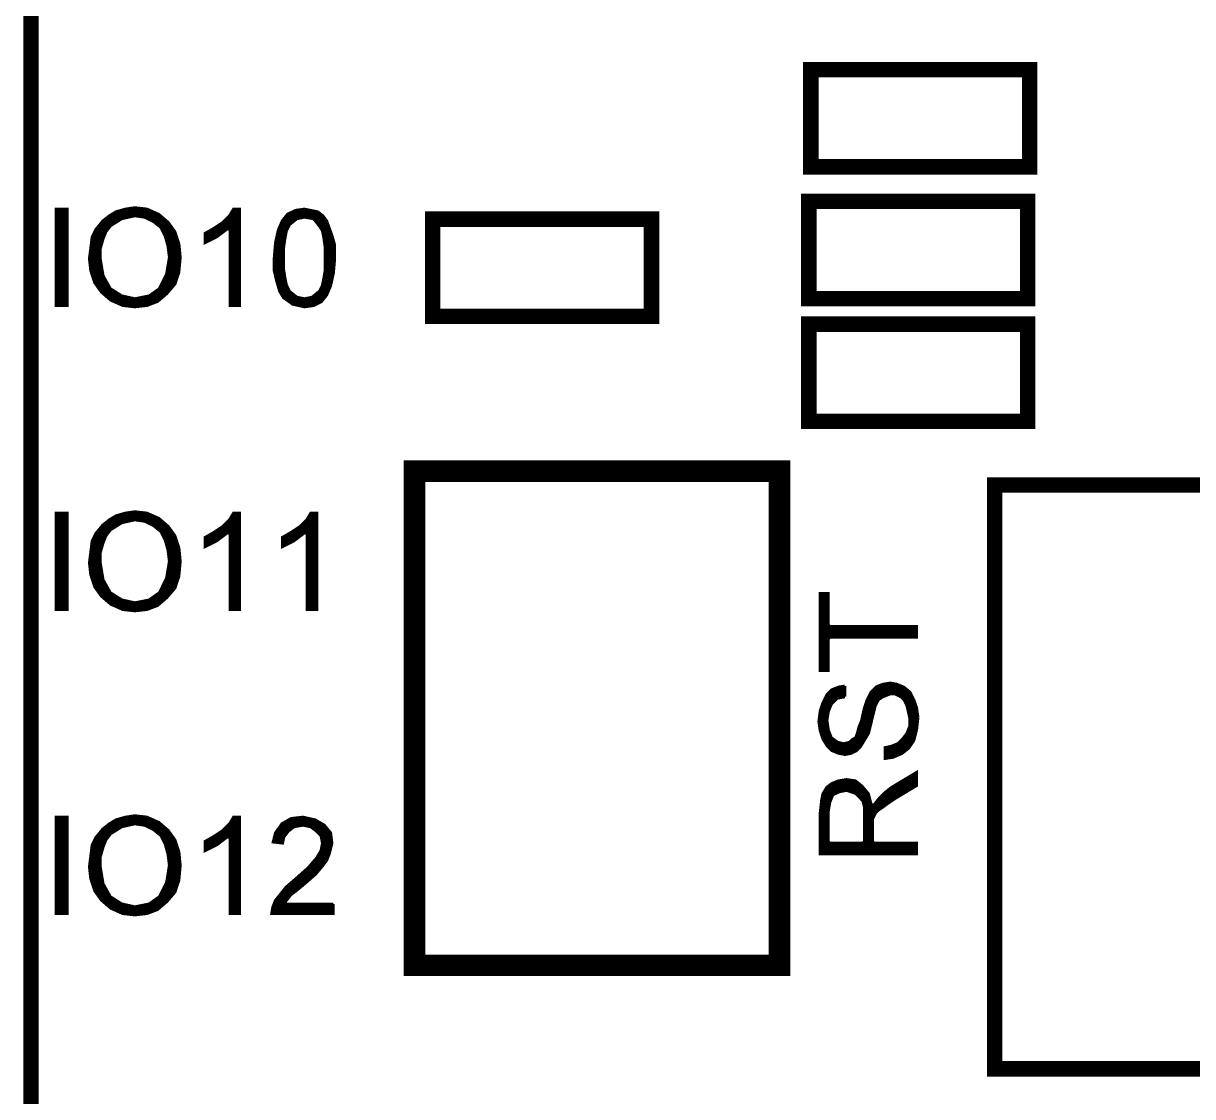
# Model space of a CAD drawing. Extents: x 1.22 to 3.09, y 1.23 to 6.
# Drawn here: x 1.356 to 1.7345, y 4.2955 to 4.643 of the extents above; entities that cross this region are included whole.
import ezdxf

# ---------------------------------------------------------------- set-up
doc = ezdxf.new("R2010")
doc.units = 0
doc.layers.add('SST001126_PHO', color=11, linetype='CONTINUOUS')

msp = doc.modelspace()

# ---------------------------------------------------------------- linework, layer by layer
at = {"layer": 'SST001126_PHO'}
for points, const_width in [([(1.35854, 1.43433), (1.35854, 5.6261)], 0.005), ([(1.68183, 4.59652), (1.68183, 4.62802), (1.61096, 4.62802), (1.61096, 4.59652), (1.68183, 4.59652)], 0.005), ([(1.6103, 4.58537), (1.6103, 4.55387), (1.68116, 4.55387), (1.68116, 4.58537), (1.6103, 4.58537)], 0.005), ([(1.40679, 4.56725), (1.40636, 4.57161), (1.40506, 4.57551), (1.4029, 4.57852), (1.39988, 4.58111), (1.396, 4.58284), (1.39212, 4.58327), (1.38909, 4.58283), (1.38607, 4.58197), (1.38392, 4.58068), (1.38175, 4.57895), (1.37959, 4.57635), (1.37832, 4.5738), (1.37744, 4.5668), (1.37787, 4.5629), (1.37917, 4.559), (1.38133, 4.55599), (1.38435, 4.55339), (1.38823, 4.55167), (1.39212, 4.55124), (1.39602, 4.55167), (1.39945, 4.55296), (1.40248, 4.55555), (1.40506, 4.55858), (1.40635, 4.56244), (1.40679, 4.56725)], 0.001), ([(1.392, 4.58069), (1.392, 4.58325)], 0.001), ([(1.37019, 4.58282), (1.36672, 4.58282), (1.36672, 4.55168), (1.37019, 4.55168), (1.37019, 4.58282)], 0.001), ([(1.367, 4.55168), (1.367, 4.58282)], 0.001), ([(1.368, 4.55168), (1.368, 4.58282)], 0.001), ([(1.369, 4.55168), (1.369, 4.58282)], 0.001), ([(1.37, 4.55168), (1.37, 4.58282)], 0.001), ([(1.40333, 4.56725), (1.40332, 4.56717), (1.40243, 4.56181), (1.40238, 4.56167), (1.40015, 4.55721), (1.4, 4.55702), (1.39687, 4.55479), (1.39668, 4.55471), (1.39221, 4.55382), (1.39201, 4.55382), (1.38799, 4.55471), (1.38783, 4.55477), (1.38426, 4.55701), (1.38409, 4.55719), (1.38186, 4.56121), (1.3818, 4.56137), (1.38091, 4.56672), (1.3809, 4.56681), (1.3809, 4.56993), (1.38092, 4.57007), (1.38181, 4.57319), (1.38183, 4.57324), (1.38272, 4.57547), (1.38279, 4.57559), (1.38413, 4.57737), (1.38426, 4.5775), (1.38783, 4.57973), (1.38799, 4.57979), (1.39201, 4.58069), (1.39219, 4.58069), (1.39531, 4.58025), (1.39546, 4.5802), (1.39814, 4.57886), (1.39823, 4.5788), (1.40046, 4.57702), (1.4006, 4.57685), (1.40194, 4.57417), (1.40197, 4.57409), (1.40286, 4.57096), (1.40288, 4.57089), (1.40333, 4.56731), (1.40333, 4.56725)], 0.001), ([(1.383, 4.57587), (1.383, 4.57994)], 0.001), ([(1.384, 4.57721), (1.384, 4.58073)], 0.001), ([(1.385, 4.57796), (1.385, 4.58133)], 0.001), ([(1.386, 4.57858), (1.386, 4.58193)], 0.001), ([(1.387, 4.57921), (1.387, 4.58224)], 0.001), ([(1.388, 4.5798), (1.388, 4.58252)], 0.001), ([(1.389, 4.58002), (1.389, 4.58281)], 0.001), ([(1.39, 4.58024), (1.39, 4.58296)], 0.001), ([(1.391, 4.58046), (1.391, 4.58311)], 0.001), ([(1.393, 4.58058), (1.393, 4.58317)], 0.001), ([(1.394, 4.58043), (1.394, 4.58306)], 0.001), ([(1.395, 4.58029), (1.395, 4.58295)], 0.001), ([(1.396, 4.57993), (1.396, 4.58284)], 0.001), ([(1.397, 4.57943), (1.397, 4.58239)], 0.001), ([(1.398, 4.57893), (1.398, 4.58195)], 0.001), ([(1.399, 4.57819), (1.399, 4.5815)], 0.001), ([(1.4, 4.57739), (1.4, 4.58101)], 0.001), ([(1.401, 4.57605), (1.401, 4.58015)], 0.001), ([(1.42599, 4.58282), (1.42409, 4.58282), (1.4229, 4.58083), (1.42283, 4.58074), (1.42059, 4.57851), (1.42052, 4.57844), (1.41784, 4.57666), (1.41781, 4.57664), (1.41494, 4.575), (1.41494, 4.57208), (1.41864, 4.57393), (1.42217, 4.57658), (1.42297, 4.57618), (1.42297, 4.55168), (1.42599, 4.55168), (1.42599, 4.58282)], 0.001), ([(1.422, 4.57645), (1.422, 4.57991)], 0.001), ([(1.423, 4.55168), (1.423, 4.581)], 0.001), ([(1.424, 4.55168), (1.424, 4.58267)], 0.001), ([(1.425, 4.55168), (1.425, 4.58282)], 0.001), ([(1.45679, 4.5712), (1.45593, 4.57424), (1.45417, 4.57907), (1.45292, 4.58073), (1.45128, 4.58196), (1.44701, 4.58282), (1.44405, 4.58239), (1.44154, 4.58114), (1.43987, 4.57905), (1.43858, 4.57603), (1.4377, 4.57209), (1.43726, 4.56679), (1.43726, 4.56285), (1.43813, 4.55935), (1.43901, 4.55629), (1.44026, 4.55421), (1.44322, 4.55209), (1.44705, 4.55124), (1.45, 4.55166), (1.45251, 4.55292), (1.45418, 4.55501), (1.45548, 4.55803), (1.45635, 4.56197), (1.45679, 4.56683), (1.45679, 4.5712)], 0.001), ([(1.45378, 4.57038), (1.45378, 4.56323), (1.45377, 4.56315), (1.45332, 4.56047), (1.45332, 4.56046), (1.45287, 4.55823), (1.45283, 4.5581), (1.45194, 4.55631), (1.4518, 4.55615), (1.44957, 4.55436), (1.44936, 4.55426), (1.44712, 4.55382), (1.44693, 4.55382), (1.4447, 4.55426), (1.44448, 4.55436), (1.44225, 4.55615), (1.44211, 4.55631), (1.44122, 4.5581), (1.44118, 4.55823), (1.44073, 4.56046), (1.44073, 4.56047), (1.44028, 4.56315), (1.44028, 4.56323), (1.44028, 4.57038), (1.44028, 4.57045), (1.44073, 4.57357), (1.44073, 4.5736), (1.44118, 4.57583), (1.44122, 4.57596), (1.44211, 4.57774), (1.44225, 4.57791), (1.44448, 4.5797), (1.4447, 4.5798), (1.44693, 4.58024), (1.44711, 4.58025), (1.44979, 4.5798), (1.4501, 4.57962), (1.45188, 4.57739), (1.45191, 4.57735), (1.4528, 4.57601), (1.45287, 4.57583), (1.45332, 4.5736), (1.45332, 4.57357), (1.45377, 4.57045), (1.45378, 4.57038)], 0.001), ([(1.441, 4.57494), (1.441, 4.58046)], 0.001), ([(1.442, 4.57751), (1.442, 4.58137)], 0.001), ([(1.443, 4.57851), (1.443, 4.58187)], 0.001), ([(1.444, 4.57931), (1.444, 4.58237)], 0.001), ([(1.445, 4.57986), (1.445, 4.58253)], 0.001), ([(1.446, 4.58006), (1.446, 4.58267)], 0.001), ([(1.447, 4.58025), (1.447, 4.58282)], 0.001), ([(1.448, 4.5801), (1.448, 4.58262)], 0.001), ([(1.449, 4.57993), (1.449, 4.58242)], 0.001), ([(1.45, 4.57971), (1.45, 4.58222)], 0.001), ([(1.451, 4.57849), (1.451, 4.58202)], 0.001), ([(1.452, 4.57721), (1.452, 4.58142)], 0.001), ([(1.453, 4.5752), (1.453, 4.58063)], 0.001), ([(1.55939, 4.54811), (1.55939, 4.5796), (1.48852, 4.5796), (1.48852, 4.54811), (1.55939, 4.54811)], 0.005), ([(1.38, 4.55784), (1.38, 4.57684)], 0.001), ([(1.381, 4.57035), (1.381, 4.57804)], 0.001), ([(1.382, 4.57367), (1.382, 4.57914)], 0.001), ([(1.402, 4.57399), (1.402, 4.57929)], 0.001), ([(1.403, 4.56992), (1.403, 4.57839)], 0.001), ([(1.404, 4.55733), (1.404, 4.57699)], 0.001), ([(1.417, 4.57311), (1.417, 4.57618)], 0.001), ([(1.418, 4.57361), (1.418, 4.57677)], 0.001), ([(1.419, 4.5742), (1.419, 4.57743)], 0.001), ([(1.42, 4.57495), (1.42, 4.5781)], 0.001), ([(1.421, 4.5757), (1.421, 4.57891)], 0.001), ([(1.439, 4.55632), (1.439, 4.57702)], 0.001), ([(1.44, 4.55464), (1.44, 4.57921)], 0.001), ([(1.454, 4.55478), (1.454, 4.57929)], 0.001), ([(1.455, 4.55692), (1.455, 4.57679)], 0.001), ([(1.379, 4.55952), (1.379, 4.57517)], 0.001), ([(1.405, 4.5585), (1.405, 4.57559)], 0.001), ([(1.406, 4.56138), (1.406, 4.57268)], 0.001), ([(1.415, 4.57211), (1.415, 4.57503)], 0.001), ([(1.416, 4.57261), (1.416, 4.57561)], 0.001), ([(1.438, 4.55988), (1.438, 4.57344)], 0.001), ([(1.456, 4.56039), (1.456, 4.57398)], 0.001), ([(1.378, 4.56252), (1.378, 4.57128)], 0.001), ([(1.381, 4.55644), (1.381, 4.56617)], 0.001), ([(1.403, 4.55617), (1.403, 4.56523)], 0.001), ([(1.382, 4.55541), (1.382, 4.56095)], 0.001), ([(1.402, 4.55515), (1.402, 4.5609)], 0.001), ([(1.383, 4.55455), (1.383, 4.55915)], 0.001), ([(1.384, 4.55369), (1.384, 4.55735)], 0.001), ([(1.4, 4.55343), (1.4, 4.55703)], 0.001), ([(1.401, 4.55429), (1.401, 4.5589)], 0.001), ([(1.441, 4.55368), (1.441, 4.55912)], 0.001), ([(1.453, 4.55353), (1.453, 4.55886)], 0.001), ([(1.385, 4.5531), (1.385, 4.55655)], 0.001), ([(1.386, 4.55266), (1.386, 4.55592)], 0.001), ([(1.387, 4.55222), (1.387, 4.5553)], 0.001), ([(1.388, 4.55177), (1.388, 4.55471)], 0.001), ([(1.389, 4.55158), (1.389, 4.55449)], 0.001), ([(1.39, 4.55147), (1.39, 4.55426)], 0.001), ([(1.391, 4.55136), (1.391, 4.55404)], 0.001), ([(1.392, 4.55125), (1.392, 4.55382)], 0.001), ([(1.393, 4.55134), (1.393, 4.55397)], 0.001), ([(1.394, 4.55145), (1.394, 4.55417)], 0.001), ([(1.395, 4.55156), (1.395, 4.55437)], 0.001), ([(1.396, 4.55167), (1.396, 4.55457)], 0.001), ([(1.397, 4.55204), (1.397, 4.55488)], 0.001), ([(1.398, 4.55242), (1.398, 4.5556)], 0.001), ([(1.399, 4.55279), (1.399, 4.55631)], 0.001), ([(1.442, 4.55296), (1.442, 4.55654)], 0.001), ([(1.443, 4.55225), (1.443, 4.55555)], 0.001), ([(1.444, 4.55192), (1.444, 4.55475)], 0.001), ([(1.445, 4.5517), (1.445, 4.5542)], 0.001), ([(1.446, 4.55147), (1.446, 4.554)], 0.001), ([(1.447, 4.55125), (1.447, 4.55381)], 0.001), ([(1.448, 4.55138), (1.448, 4.55399)], 0.001), ([(1.449, 4.55152), (1.449, 4.55419)], 0.001), ([(1.45, 4.55166), (1.45, 4.55471)], 0.001), ([(1.451, 4.55216), (1.451, 4.55551)], 0.001), ([(1.452, 4.55266), (1.452, 4.55644)], 0.001), ([(1.6103, 4.5456), (1.6103, 4.51411), (1.68116, 4.51411), (1.68116, 4.5456), (1.6103, 4.5456)], 0.005), ([(1.60079, 4.49803), (1.60079, 4.33803), (1.48268, 4.33803), (1.48268, 4.49803), (1.60079, 4.49803)], 0.007), ([(1.78035, 4.30453), (1.6705, 4.30453), (1.6705, 4.4935), (2.3705, 4.4935), (2.3705, 4.30453), (2.26066, 4.30453)], 0.005), ([(1.40679, 4.46883), (1.40636, 4.47319), (1.40506, 4.47708), (1.4029, 4.48009), (1.39988, 4.48269), (1.396, 4.48441), (1.39212, 4.48484), (1.38909, 4.48441), (1.38607, 4.48354), (1.38392, 4.48226), (1.38175, 4.48052), (1.37959, 4.47793), (1.37832, 4.47538), (1.37744, 4.46838), (1.37787, 4.46447), (1.37917, 4.46057), (1.38133, 4.45756), (1.38435, 4.45497), (1.38823, 4.45324), (1.39212, 4.45281), (1.39602, 4.45325), (1.39945, 4.45453), (1.40248, 4.45713), (1.40506, 4.46015), (1.40635, 4.46402), (1.40679, 4.46883)], 0.001), ([(1.392, 4.48226), (1.392, 4.48482)], 0.001), ([(1.37019, 4.4844), (1.36672, 4.4844), (1.36672, 4.45326), (1.37019, 4.45326), (1.37019, 4.4844)], 0.001), ([(1.367, 4.45326), (1.367, 4.4844)], 0.001), ([(1.368, 4.45326), (1.368, 4.4844)], 0.001), ([(1.369, 4.45326), (1.369, 4.4844)], 0.001), ([(1.37, 4.45326), (1.37, 4.4844)], 0.001), ([(1.40333, 4.46883), (1.40332, 4.46875), (1.40243, 4.46339), (1.40238, 4.46325), (1.40015, 4.45878), (1.4, 4.4586), (1.39687, 4.45637), (1.39668, 4.45628), (1.39221, 4.45539), (1.39201, 4.45539), (1.38799, 4.45629), (1.38783, 4.45635), (1.38426, 4.45858), (1.38409, 4.45876), (1.38186, 4.46278), (1.3818, 4.46294), (1.38091, 4.4683), (1.3809, 4.46838), (1.3809, 4.47151), (1.38092, 4.47164), (1.38181, 4.47477), (1.38183, 4.47482), (1.38272, 4.47705), (1.38279, 4.47716), (1.38413, 4.47895), (1.38426, 4.47907), (1.38783, 4.4813), (1.38799, 4.48137), (1.39201, 4.48226), (1.39219, 4.48227), (1.39531, 4.48182), (1.39546, 4.48177), (1.39814, 4.48044), (1.39823, 4.48038), (1.40046, 4.47859), (1.4006, 4.47843), (1.40194, 4.47575), (1.40197, 4.47566), (1.40286, 4.47254), (1.40288, 4.47246), (1.40333, 4.46889), (1.40333, 4.46883)], 0.001), ([(1.383, 4.47745), (1.383, 4.48152)], 0.001), ([(1.384, 4.47878), (1.384, 4.4823)], 0.001), ([(1.385, 4.47953), (1.385, 4.4829)], 0.001), ([(1.386, 4.48016), (1.386, 4.4835)], 0.001), ([(1.387, 4.48078), (1.387, 4.48381)], 0.001), ([(1.388, 4.48137), (1.388, 4.4841)], 0.001), ([(1.389, 4.48159), (1.389, 4.48438)], 0.001), ([(1.39, 4.48182), (1.39, 4.48454)], 0.001), ([(1.391, 4.48204), (1.391, 4.48468)], 0.001), ([(1.393, 4.48215), (1.393, 4.48474)], 0.001), ([(1.394, 4.48201), (1.394, 4.48463)], 0.001), ([(1.395, 4.48187), (1.395, 4.48452)], 0.001), ([(1.396, 4.48151), (1.396, 4.48441)], 0.001), ([(1.397, 4.48101), (1.397, 4.48397)], 0.001), ([(1.398, 4.48051), (1.398, 4.48352)], 0.001), ([(1.399, 4.47976), (1.399, 4.48308)], 0.001), ([(1.4, 4.47896), (1.4, 4.48258)], 0.001), ([(1.401, 4.47762), (1.401, 4.48173)], 0.001), ([(1.42599, 4.4844), (1.42409, 4.4844), (1.4229, 4.48241), (1.42283, 4.48231), (1.42059, 4.48008), (1.42052, 4.48002), (1.41784, 4.47823), (1.41781, 4.47821), (1.41494, 4.47657), (1.41494, 4.47365), (1.41864, 4.4755), (1.42217, 4.47816), (1.42297, 4.47776), (1.42297, 4.45326), (1.42599, 4.45326), (1.42599, 4.4844)], 0.001), ([(1.422, 4.47803), (1.422, 4.48149)], 0.001), ([(1.423, 4.45326), (1.423, 4.48257)], 0.001), ([(1.424, 4.45326), (1.424, 4.48424)], 0.001), ([(1.425, 4.45326), (1.425, 4.4844)], 0.001), ([(1.45099, 4.4844), (1.44909, 4.4844), (1.4479, 4.48241), (1.44783, 4.48231), (1.44559, 4.48008), (1.44552, 4.48002), (1.44284, 4.47823), (1.44281, 4.47821), (1.43994, 4.47657), (1.43994, 4.47365), (1.44364, 4.4755), (1.44717, 4.47816), (1.44797, 4.47776), (1.44797, 4.45326), (1.45099, 4.45326), (1.45099, 4.4844)], 0.001), ([(1.447, 4.47803), (1.447, 4.48149)], 0.001), ([(1.448, 4.45326), (1.448, 4.48257)], 0.001), ([(1.449, 4.45326), (1.449, 4.48424)], 0.001), ([(1.45, 4.45326), (1.45, 4.4844)], 0.001), ([(1.38, 4.45942), (1.38, 4.47842)], 0.001), ([(1.381, 4.47192), (1.381, 4.47962)], 0.001), ([(1.382, 4.47524), (1.382, 4.48072)], 0.001), ([(1.402, 4.47556), (1.402, 4.48087)], 0.001), ([(1.403, 4.4715), (1.403, 4.47996)], 0.001), ([(1.404, 4.45891), (1.404, 4.47856)], 0.001), ([(1.417, 4.47469), (1.417, 4.47775)], 0.001), ([(1.418, 4.47519), (1.418, 4.47834)], 0.001), ([(1.419, 4.47578), (1.419, 4.47901)], 0.001), ([(1.42, 4.47653), (1.42, 4.47967)], 0.001), ([(1.421, 4.47728), (1.421, 4.48049)], 0.001), ([(1.442, 4.47469), (1.442, 4.47775)], 0.001), ([(1.443, 4.47519), (1.443, 4.47834)], 0.001), ([(1.444, 4.47578), (1.444, 4.47901)], 0.001), ([(1.445, 4.47653), (1.445, 4.47967)], 0.001), ([(1.446, 4.47728), (1.446, 4.48049)], 0.001), ([(1.379, 4.46109), (1.379, 4.47675)], 0.001), ([(1.405, 4.46007), (1.405, 4.47716)], 0.001), ([(1.406, 4.46295), (1.406, 4.47425)], 0.001), ([(1.415, 4.47369), (1.415, 4.47661)], 0.001), ([(1.416, 4.47419), (1.416, 4.47718)], 0.001), ([(1.44, 4.47369), (1.44, 4.47661)], 0.001), ([(1.441, 4.47419), (1.441, 4.47718)], 0.001), ([(1.378, 4.46409), (1.378, 4.47285)], 0.001), ([(1.381, 4.45802), (1.381, 4.46775)], 0.001), ([(1.403, 4.45774), (1.403, 4.46681)], 0.001), ([(1.382, 4.45698), (1.382, 4.46252)], 0.001), ([(1.402, 4.45672), (1.402, 4.46248)], 0.001), ([(1.383, 4.45613), (1.383, 4.46072)], 0.001), ([(1.384, 4.45527), (1.384, 4.45892)], 0.001), ([(1.4, 4.45501), (1.4, 4.4586)], 0.001), ([(1.401, 4.45586), (1.401, 4.46048)], 0.001), ([(1.64517, 4.4477), (1.6171, 4.4477), (1.6166, 4.4482), (1.6166, 4.45842), (1.61403, 4.45842), (1.61403, 4.43353), (1.6166, 4.43353), (1.6166, 4.44374), (1.6171, 4.44424), (1.64517, 4.44424), (1.64517, 4.4477)], 0.001), ([(1.615, 4.43353), (1.615, 4.45842)], 0.001), ([(1.616, 4.43353), (1.616, 4.45842)], 0.001), ([(1.385, 4.45468), (1.385, 4.45812)], 0.001), ([(1.386, 4.45424), (1.386, 4.4575)], 0.001), ([(1.387, 4.45379), (1.387, 4.45687)], 0.001), ([(1.388, 4.45335), (1.388, 4.45628)], 0.001), ([(1.389, 4.45316), (1.389, 4.45606)], 0.001), ([(1.39, 4.45305), (1.39, 4.45584)], 0.001), ([(1.391, 4.45294), (1.391, 4.45562)], 0.001), ([(1.392, 4.45283), (1.392, 4.45539)], 0.001), ([(1.393, 4.45291), (1.393, 4.45555)], 0.001), ([(1.394, 4.45302), (1.394, 4.45575)], 0.001), ([(1.395, 4.45313), (1.395, 4.45595)], 0.001), ([(1.396, 4.45324), (1.396, 4.45615)], 0.001), ([(1.397, 4.45361), (1.397, 4.45646)], 0.001), ([(1.398, 4.45399), (1.398, 4.45717)], 0.001), ([(1.399, 4.45436), (1.399, 4.45789)], 0.001), ([(1.617, 4.44423), (1.617, 4.44771)], 0.001), ([(1.618, 4.44424), (1.618, 4.4477)], 0.001), ([(1.619, 4.44424), (1.619, 4.4477)], 0.001), ([(1.62, 4.44424), (1.62, 4.4477)], 0.001), ([(1.621, 4.44424), (1.621, 4.4477)], 0.001), ([(1.622, 4.44424), (1.622, 4.4477)], 0.001), ([(1.623, 4.44424), (1.623, 4.4477)], 0.001), ([(1.624, 4.44424), (1.624, 4.4477)], 0.001), ([(1.625, 4.44424), (1.625, 4.4477)], 0.001), ([(1.626, 4.44424), (1.626, 4.4477)], 0.001), ([(1.627, 4.44424), (1.627, 4.4477)], 0.001), ([(1.628, 4.44424), (1.628, 4.4477)], 0.001), ([(1.629, 4.44424), (1.629, 4.4477)], 0.001), ([(1.63, 4.44424), (1.63, 4.4477)], 0.001), ([(1.631, 4.44424), (1.631, 4.4477)], 0.001), ([(1.632, 4.44424), (1.632, 4.4477)], 0.001), ([(1.633, 4.44424), (1.633, 4.4477)], 0.001), ([(1.634, 4.44424), (1.634, 4.4477)], 0.001), ([(1.635, 4.44424), (1.635, 4.4477)], 0.001), ([(1.636, 4.44424), (1.636, 4.4477)], 0.001), ([(1.637, 4.44424), (1.637, 4.4477)], 0.001), ([(1.638, 4.44424), (1.638, 4.4477)], 0.001), ([(1.639, 4.44424), (1.639, 4.4477)], 0.001), ([(1.64, 4.44424), (1.64, 4.4477)], 0.001), ([(1.641, 4.44424), (1.641, 4.4477)], 0.001), ([(1.642, 4.44424), (1.642, 4.4477)], 0.001), ([(1.643, 4.44424), (1.643, 4.4477)], 0.001), ([(1.644, 4.44424), (1.644, 4.4477)], 0.001), ([(1.645, 4.44424), (1.645, 4.4477)], 0.001), ([(1.62196, 4.42842), (1.61991, 4.42808), (1.61783, 4.42724), (1.61617, 4.42559), (1.61488, 4.42301), (1.61402, 4.42041), (1.61358, 4.41696), (1.61402, 4.41394), (1.61488, 4.41136), (1.61616, 4.40923), (1.61783, 4.40756), (1.61992, 4.40672), (1.62201, 4.4063), (1.62408, 4.40672), (1.62573, 4.40754), (1.62697, 4.40878), (1.62958, 4.41313), (1.63179, 4.42199), (1.63183, 4.42209), (1.63272, 4.42387), (1.63289, 4.42407), (1.63423, 4.42496), (1.63432, 4.42501), (1.63656, 4.4259)], 0.001), ([(1.64561, 4.41829), (1.64518, 4.4213), (1.64431, 4.4239), (1.64304, 4.42645), (1.64095, 4.42812), (1.63883, 4.42897), (1.63673, 4.42939), (1.6342, 4.42897), (1.63211, 4.42813), (1.63046, 4.42648), (1.62917, 4.4239), (1.62829, 4.42128), (1.62741, 4.41729), (1.62738, 4.41721), (1.6265, 4.41501), (1.62607, 4.41326), (1.62605, 4.41322), (1.62561, 4.41188), (1.62536, 4.4116), (1.62454, 4.41119), (1.6237, 4.41035), (1.62347, 4.41022), (1.62168, 4.40977), (1.62144, 4.40977), (1.61966, 4.41022), (1.61948, 4.4103), (1.61769, 4.41164), (1.61753, 4.41186), (1.61663, 4.41409), (1.6166, 4.4142), (1.61616, 4.41733), (1.61615, 4.4174), (1.61616, 4.41748), (1.6166, 4.42016), (1.61663, 4.42026), (1.61753, 4.4225), (1.61764, 4.42266), (1.61942, 4.42445), (1.61969, 4.42459), (1.62196, 4.42497)], 0.001), ([(1.62, 4.42464), (1.62, 4.42809)], 0.001), ([(1.621, 4.42481), (1.621, 4.42826)], 0.001), ([(1.62196, 4.42497), (1.62196, 4.42842)], 0.001), ([(1.633, 4.42414), (1.633, 4.42849)], 0.001), ([(1.634, 4.4248), (1.634, 4.42889)], 0.001), ([(1.635, 4.42528), (1.635, 4.4291)], 0.001), ([(1.636, 4.42568), (1.636, 4.42927)], 0.001), ([(1.637, 4.42594), (1.637, 4.42934)], 0.001), ([(1.638, 4.42594), (1.638, 4.42914)], 0.001), ([(1.639, 4.42553), (1.639, 4.4289)], 0.001), ([(1.64, 4.42503), (1.64, 4.4285)], 0.001), ([(1.641, 4.42412), (1.641, 4.42808)], 0.001), ([(1.616, 4.40949), (1.616, 4.42525)], 0.001), ([(1.617, 4.42118), (1.617, 4.42642)], 0.001), ([(1.618, 4.42303), (1.618, 4.42731)], 0.001), ([(1.619, 4.42403), (1.619, 4.42771)], 0.001), ([(1.63, 4.41482), (1.63, 4.42557)], 0.001), ([(1.631, 4.41882), (1.631, 4.42702)], 0.001), ([(1.632, 4.42243), (1.632, 4.42802)], 0.001), ([(1.63656, 4.4259), (1.63674, 4.42594), (1.63808, 4.42594), (1.6383, 4.42588), (1.64009, 4.42499), (1.64022, 4.4249), (1.64111, 4.424), (1.64121, 4.42387), (1.6421, 4.42209), (1.64214, 4.42197), (1.64303, 4.41796), (1.64304, 4.41785), (1.64304, 4.41561), (1.64301, 4.41543), (1.64212, 4.4132), (1.64205, 4.41308), (1.64071, 4.4113), (1.64067, 4.41124), (1.63933, 4.4099), (1.63916, 4.40979), (1.63693, 4.4089), (1.63684, 4.40887), (1.63501, 4.40851), (1.63501, 4.40503), (1.6375, 4.40539), (1.6405, 4.40667), (1.64262, 4.40837), (1.64431, 4.41091), (1.64518, 4.41436), (1.64561, 4.41829)], 0.001), ([(1.642, 4.42229), (1.642, 4.42728)], 0.001), ([(1.643, 4.4181), (1.643, 4.42648)], 0.001), ([(1.644, 4.41044), (1.644, 4.42453)], 0.001), ([(1.615, 4.41115), (1.615, 4.42325)], 0.001), ([(1.629, 4.41217), (1.629, 4.4234)], 0.001), ([(1.645, 4.41366), (1.645, 4.42184)], 0.001), ([(1.614, 4.41405), (1.614, 4.42028)], 0.001), ([(1.628, 4.4105), (1.628, 4.41996)], 0.001), ([(1.617, 4.40838), (1.617, 4.41317)], 0.001), ([(1.626, 4.40781), (1.626, 4.41306)], 0.001), ([(1.627, 4.40883), (1.627, 4.41626)], 0.001), ([(1.642, 4.40787), (1.642, 4.41301)], 0.001), ([(1.643, 4.40894), (1.643, 4.41541)], 0.001), ([(1.618, 4.40749), (1.618, 4.41141)], 0.001), ([(1.619, 4.40709), (1.619, 4.41066)], 0.001), ([(1.62, 4.4067), (1.62, 4.41013)], 0.001), ([(1.621, 4.4065), (1.621, 4.40988)], 0.001), ([(1.622, 4.4063), (1.622, 4.40985)], 0.001), ([(1.623, 4.4065), (1.623, 4.4101)], 0.001), ([(1.624, 4.4067), (1.624, 4.41065)], 0.001), ([(1.625, 4.40718), (1.625, 4.41142)], 0.001), ([(1.638, 4.4056), (1.638, 4.40933)], 0.001), ([(1.639, 4.40603), (1.639, 4.40973)], 0.001), ([(1.64, 4.40646), (1.64, 4.41058)], 0.001), ([(1.641, 4.40707), (1.641, 4.41168)], 0.001), ([(1.636, 4.40517), (1.636, 4.40871)], 0.001), ([(1.637, 4.40531), (1.637, 4.40893)], 0.001), ([(1.64517, 4.40045), (1.63703, 4.39556), (1.63484, 4.39381), (1.6331, 4.39207), (1.63133, 4.38986), (1.63045, 4.39005), (1.62959, 4.39351), (1.62746, 4.39606), (1.62537, 4.39773), (1.62246, 4.39814), (1.61991, 4.39772), (1.61779, 4.39687), (1.61614, 4.39563), (1.61489, 4.39356), (1.61447, 4.39143), (1.61403, 4.38746), (1.61403, 4.37415), (1.64517, 4.37415), (1.64517, 4.37761), (1.63138, 4.37761), (1.63088, 4.37811), (1.63088, 4.38526), (1.63094, 4.38548), (1.63183, 4.38727), (1.63192, 4.3874), (1.63282, 4.38829), (1.63289, 4.38835), (1.63422, 4.38924), (1.63599, 4.39057), (1.63602, 4.39058), (1.6387, 4.39237), (1.63872, 4.39238), (1.64517, 4.39625), (1.64517, 4.40045)], 0.001), ([(1.621, 4.3944), (1.621, 4.3979)], 0.001), ([(1.622, 4.3946), (1.622, 4.39807)], 0.001), ([(1.623, 4.39453), (1.623, 4.39807)], 0.001), ([(1.624, 4.3942), (1.624, 4.39792)], 0.001), ([(1.625, 4.39386), (1.625, 4.39778)], 0.001), ([(1.641, 4.39375), (1.641, 4.39794)], 0.001), ([(1.642, 4.39435), (1.642, 4.39854)], 0.001), ([(1.643, 4.39495), (1.643, 4.39914)], 0.001), ([(1.644, 4.39555), (1.644, 4.39974)], 0.001), ([(1.645, 4.39615), (1.645, 4.40034)], 0.001), ([(1.616, 4.37415), (1.616, 4.3954)], 0.001), ([(1.62831, 4.38928), (1.62831, 4.37811), (1.62781, 4.37761), (1.6171, 4.37761), (1.6166, 4.37811), (1.6166, 4.38794), (1.6166, 4.38802), (1.61705, 4.3907), (1.61708, 4.3908), (1.61797, 4.39303), (1.61821, 4.39329), (1.62, 4.39419), (1.62012, 4.39423), (1.62236, 4.39468), (1.62261, 4.39466), (1.62529, 4.39377), (1.62549, 4.39365), (1.62772, 4.39141), (1.62785, 4.39118), (1.6283, 4.3894), (1.62831, 4.38928)], 0.001), ([(1.617, 4.39039), (1.617, 4.39628)], 0.001), ([(1.618, 4.39309), (1.618, 4.39695)], 0.001), ([(1.619, 4.39369), (1.619, 4.39735)], 0.001), ([(1.62, 4.39419), (1.62, 4.39773)], 0.001), ([(1.626, 4.39313), (1.626, 4.39723)], 0.001), ([(1.627, 4.39213), (1.627, 4.39643)], 0.001), ([(1.628, 4.39059), (1.628, 4.39541)], 0.001), ([(1.629, 4.37415), (1.629, 4.39421)], 0.001), ([(1.636, 4.39057), (1.636, 4.39474)], 0.001), ([(1.637, 4.39124), (1.637, 4.39554)], 0.001), ([(1.638, 4.39191), (1.638, 4.39614)], 0.001), ([(1.639, 4.39255), (1.639, 4.39674)], 0.001), ([(1.64, 4.39315), (1.64, 4.39734)], 0.001), ([(1.615, 4.37415), (1.615, 4.39374)], 0.001), ([(1.63, 4.37415), (1.63, 4.39186)], 0.001), ([(1.632, 4.38747), (1.632, 4.3907)], 0.001), ([(1.633, 4.38842), (1.633, 4.39195)], 0.001), ([(1.634, 4.38909), (1.634, 4.39297)], 0.001), ([(1.635, 4.38982), (1.635, 4.39394)], 0.001), ([(1.40679, 4.3704), (1.40636, 4.37476), (1.40506, 4.37865), (1.4029, 4.38167), (1.39988, 4.38426), (1.396, 4.38599), (1.39212, 4.38642), (1.38909, 4.38598), (1.38607, 4.38512), (1.38392, 4.38383), (1.38175, 4.3821), (1.37959, 4.3795), (1.37832, 4.37695), (1.37744, 4.36995), (1.37787, 4.36605), (1.37917, 4.36215), (1.38133, 4.35914), (1.38435, 4.35654), (1.38823, 4.35482), (1.39212, 4.35439), (1.39602, 4.35482), (1.39945, 4.35611), (1.40248, 4.3587), (1.40506, 4.36172), (1.40635, 4.36559), (1.40679, 4.3704)], 0.001), ([(1.392, 4.38384), (1.392, 4.3864)], 0.001), ([(1.631, 4.38561), (1.631, 4.38967)], 0.001), ([(1.37019, 4.38597), (1.36672, 4.38597), (1.36672, 4.35483), (1.37019, 4.35483), (1.37019, 4.38597)], 0.001), ([(1.367, 4.35483), (1.367, 4.38597)], 0.001), ([(1.368, 4.35483), (1.368, 4.38597)], 0.001), ([(1.369, 4.35483), (1.369, 4.38597)], 0.001), ([(1.37, 4.35483), (1.37, 4.38597)], 0.001), ([(1.40333, 4.3704), (1.40332, 4.37032), (1.40243, 4.36496), (1.40238, 4.36482), (1.40015, 4.36036), (1.4, 4.36017), (1.39687, 4.35794), (1.39668, 4.35786), (1.39221, 4.35697), (1.39201, 4.35697), (1.38799, 4.35786), (1.38783, 4.35792), (1.38426, 4.36016), (1.38409, 4.36034), (1.38186, 4.36436), (1.3818, 4.36452), (1.38091, 4.36987), (1.3809, 4.36996), (1.3809, 4.37308), (1.38092, 4.37322), (1.38181, 4.37634), (1.38183, 4.37639), (1.38272, 4.37862), (1.38279, 4.37874), (1.38413, 4.38052), (1.38426, 4.38065), (1.38783, 4.38288), (1.38799, 4.38294), (1.39201, 4.38384), (1.39219, 4.38384), (1.39531, 4.3834), (1.39546, 4.38335), (1.39814, 4.38201), (1.39823, 4.38195), (1.40046, 4.38017), (1.4006, 4.38), (1.40194, 4.37732), (1.40197, 4.37724), (1.40286, 4.37411), (1.40288, 4.37404), (1.40333, 4.37046), (1.40333, 4.3704)], 0.001), ([(1.383, 4.37902), (1.383, 4.38309)], 0.001), ([(1.384, 4.38036), (1.384, 4.38388)], 0.001), ([(1.385, 4.38111), (1.385, 4.38448)], 0.001), ([(1.386, 4.38173), (1.386, 4.38508)], 0.001), ([(1.387, 4.38236), (1.387, 4.38538)], 0.001), ([(1.388, 4.38295), (1.388, 4.38567)], 0.001), ([(1.389, 4.38317), (1.389, 4.38596)], 0.001), ([(1.39, 4.38339), (1.39, 4.38611)], 0.001), ([(1.391, 4.38361), (1.391, 4.38626)], 0.001), ([(1.393, 4.38373), (1.393, 4.38632)], 0.001), ([(1.394, 4.38358), (1.394, 4.38621)], 0.001), ([(1.395, 4.38344), (1.395, 4.3861)], 0.001), ([(1.396, 4.38308), (1.396, 4.38599)], 0.001), ([(1.397, 4.38258), (1.397, 4.38554)], 0.001), ([(1.398, 4.38208), (1.398, 4.3851)], 0.001), ([(1.399, 4.38134), (1.399, 4.38465)], 0.001), ([(1.4, 4.38054), (1.4, 4.38416)], 0.001), ([(1.401, 4.3792), (1.401, 4.3833)], 0.001), ([(1.42599, 4.38597), (1.42409, 4.38597), (1.4229, 4.38398), (1.42283, 4.38389), (1.42059, 4.38166), (1.42052, 4.38159), (1.41784, 4.37981), (1.41781, 4.37979), (1.41494, 4.37815), (1.41494, 4.37523), (1.41864, 4.37708), (1.42217, 4.37973), (1.42297, 4.37933), (1.42297, 4.35483), (1.42599, 4.35483), (1.42599, 4.38597)], 0.001), ([(1.422, 4.3796), (1.422, 4.38306)], 0.001), ([(1.423, 4.35483), (1.423, 4.38415)], 0.001), ([(1.424, 4.35483), (1.424, 4.38582)], 0.001), ([(1.425, 4.35483), (1.425, 4.38597)], 0.001), ([(1.45635, 4.35785), (1.44122, 4.35785), (1.44072, 4.35835), (1.44083, 4.35866), (1.44262, 4.36089), (1.44271, 4.36098), (1.44448, 4.36231), (1.44715, 4.36453), (1.45069, 4.36763), (1.45288, 4.37027), (1.45418, 4.37199), (1.45503, 4.37413), (1.45589, 4.37758), (1.45548, 4.38091), (1.4534, 4.38341), (1.45042, 4.38511), (1.44655, 4.38597), (1.44272, 4.38554), (1.43978, 4.38386), (1.43767, 4.3809), (1.43694, 4.37798), (1.43993, 4.37765), (1.44029, 4.37943), (1.44038, 4.37963), (1.44172, 4.38142), (1.44182, 4.38152), (1.4436, 4.38286), (1.44382, 4.38295), (1.4465, 4.3834), (1.44668, 4.38339), (1.44891, 4.38295), (1.44911, 4.38286), (1.4509, 4.38152), (1.45095, 4.38147), (1.45229, 4.38013), (1.45243, 4.37988), (1.45287, 4.37764), (1.45288, 4.37754)], 0.001), ([(1.439, 4.37775), (1.439, 4.38277)], 0.001), ([(1.44, 4.378), (1.44, 4.38399)], 0.001), ([(1.441, 4.38046), (1.441, 4.38456)], 0.001), ([(1.442, 4.38165), (1.442, 4.38513)], 0.001), ([(1.443, 4.3824), (1.443, 4.38557)], 0.001), ([(1.444, 4.38298), (1.444, 4.38568)], 0.001), ([(1.445, 4.38315), (1.445, 4.38579)], 0.001), ([(1.446, 4.38331), (1.446, 4.38591)], 0.001), ([(1.447, 4.38333), (1.447, 4.38587)], 0.001), ([(1.448, 4.38313), (1.448, 4.38565)], 0.001), ([(1.449, 4.38292), (1.449, 4.38542)], 0.001), ([(1.45, 4.38219), (1.45, 4.3852)], 0.001), ([(1.451, 4.38142), (1.451, 4.38477)], 0.001), ([(1.452, 4.38042), (1.452, 4.3842)], 0.001), ([(1.453, 4.37042), (1.453, 4.38363)], 0.001), ([(1.454, 4.37175), (1.454, 4.38268)], 0.001), ([(1.38, 4.36099), (1.38, 4.37999)], 0.001), ([(1.381, 4.3735), (1.381, 4.38119)], 0.001), ([(1.382, 4.37682), (1.382, 4.38229)], 0.001), ([(1.402, 4.37714), (1.402, 4.38244)], 0.001), ([(1.403, 4.37307), (1.403, 4.38154)], 0.001), ([(1.404, 4.36048), (1.404, 4.38014)], 0.001), ([(1.417, 4.37626), (1.417, 4.37933)], 0.001), ([(1.418, 4.37676), (1.418, 4.37991)], 0.001), ([(1.419, 4.37735), (1.419, 4.38058)], 0.001), ([(1.42, 4.3781), (1.42, 4.38125)], 0.001), ([(1.421, 4.37885), (1.421, 4.38206)], 0.001), ([(1.438, 4.37786), (1.438, 4.38137)], 0.001), ([(1.455, 4.37405), (1.455, 4.38148)], 0.001), ([(1.379, 4.36267), (1.379, 4.37832)], 0.001), ([(1.405, 4.36165), (1.405, 4.37874)], 0.001), ([(1.406, 4.36453), (1.406, 4.37583)], 0.001), ([(1.415, 4.37526), (1.415, 4.37818)], 0.001), ([(1.416, 4.37576), (1.416, 4.37876)], 0.001), ([(1.45288, 4.37754), (1.45287, 4.37745), (1.45243, 4.37521), (1.45237, 4.37506), (1.45103, 4.37282), (1.45098, 4.37276), (1.4483, 4.36963), (1.44825, 4.36958), (1.44423, 4.36601), (1.44423, 4.366), (1.44114, 4.36336), (1.43764, 4.35899), (1.4368, 4.35687), (1.43646, 4.35483), (1.45635, 4.35483), (1.45635, 4.35785)], 0.001), ([(1.437, 4.37797), (1.437, 4.37824)], 0.001), ([(1.617, 4.37415), (1.617, 4.37762)], 0.001), ([(1.618, 4.37415), (1.618, 4.37761)], 0.001), ([(1.619, 4.37415), (1.619, 4.37761)], 0.001), ([(1.62, 4.37415), (1.62, 4.37761)], 0.001), ([(1.621, 4.37415), (1.621, 4.37761)], 0.001), ([(1.622, 4.37415), (1.622, 4.37761)], 0.001), ([(1.623, 4.37415), (1.623, 4.37761)], 0.001), ([(1.624, 4.37415), (1.624, 4.37761)], 0.001), ([(1.625, 4.37415), (1.625, 4.37761)], 0.001), ([(1.626, 4.37415), (1.626, 4.37761)], 0.001), ([(1.627, 4.37415), (1.627, 4.37761)], 0.001), ([(1.628, 4.37415), (1.628, 4.37765)], 0.001), ([(1.631, 4.37415), (1.631, 4.37779)], 0.001), ([(1.632, 4.37415), (1.632, 4.37761)], 0.001), ([(1.633, 4.37415), (1.633, 4.37761)], 0.001), ([(1.634, 4.37415), (1.634, 4.37761)], 0.001), ([(1.635, 4.37415), (1.635, 4.37761)], 0.001), ([(1.636, 4.37415), (1.636, 4.37761)], 0.001), ([(1.637, 4.37415), (1.637, 4.37761)], 0.001), ([(1.638, 4.37415), (1.638, 4.37761)], 0.001), ([(1.639, 4.37415), (1.639, 4.37761)], 0.001), ([(1.64, 4.37415), (1.64, 4.37761)], 0.001), ([(1.641, 4.37415), (1.641, 4.37761)], 0.001), ([(1.642, 4.37415), (1.642, 4.37761)], 0.001), ([(1.643, 4.37415), (1.643, 4.37761)], 0.001), ([(1.644, 4.37415), (1.644, 4.37761)], 0.001), ([(1.645, 4.37415), (1.645, 4.37761)], 0.001), ([(1.378, 4.36567), (1.378, 4.37443)], 0.001), ([(1.45, 4.36703), (1.45, 4.37162)], 0.001), ([(1.451, 4.36801), (1.451, 4.37278)], 0.001), ([(1.452, 4.36921), (1.452, 4.37445)], 0.001), ([(1.381, 4.35959), (1.381, 4.36932)], 0.001), ([(1.403, 4.35932), (1.403, 4.36838)], 0.001), ([(1.446, 4.36358), (1.446, 4.36758)], 0.001), ([(1.447, 4.36441), (1.447, 4.36847)], 0.001), ([(1.448, 4.36528), (1.448, 4.36936)], 0.001), ([(1.449, 4.36615), (1.449, 4.37045)], 0.001), ([(1.382, 4.35856), (1.382, 4.3641)], 0.001), ([(1.402, 4.3583), (1.402, 4.36405)], 0.001), ([(1.442, 4.36012), (1.442, 4.3641)], 0.001), ([(1.443, 4.3612), (1.443, 4.36495)], 0.001), ([(1.444, 4.36195), (1.444, 4.36581)], 0.001), ([(1.445, 4.36274), (1.445, 4.36669)], 0.001), ([(1.383, 4.3577), (1.383, 4.3623)], 0.001), ([(1.384, 4.35684), (1.384, 4.3605)], 0.001), ([(1.4, 4.35658), (1.4, 4.36018)], 0.001), ([(1.401, 4.35744), (1.401, 4.36205)], 0.001), ([(1.439, 4.35483), (1.439, 4.36069)], 0.001), ([(1.44, 4.35483), (1.44, 4.36194)], 0.001), ([(1.441, 4.35887), (1.441, 4.36319)], 0.001), ([(1.385, 4.35625), (1.385, 4.35969)], 0.001), ([(1.386, 4.35581), (1.386, 4.35907)], 0.001), ([(1.387, 4.35537), (1.387, 4.35844)], 0.001), ([(1.388, 4.35492), (1.388, 4.35786)], 0.001), ([(1.389, 4.35473), (1.389, 4.35764)], 0.001), ([(1.39, 4.35462), (1.39, 4.35741)], 0.001), ([(1.391, 4.35451), (1.391, 4.35719)], 0.001), ([(1.392, 4.3544), (1.392, 4.35697)], 0.001), ([(1.393, 4.35449), (1.393, 4.35712)], 0.001), ([(1.394, 4.3546), (1.394, 4.35732)], 0.001), ([(1.395, 4.35471), (1.395, 4.35752)], 0.001), ([(1.396, 4.35482), (1.396, 4.35772)], 0.001), ([(1.397, 4.35519), (1.397, 4.35803)], 0.001), ([(1.398, 4.35556), (1.398, 4.35875)], 0.001), ([(1.399, 4.35594), (1.399, 4.35946)], 0.001), ([(1.437, 4.35483), (1.437, 4.35738)], 0.001), ([(1.438, 4.35483), (1.438, 4.35944)], 0.001), ([(1.441, 4.35483), (1.441, 4.3579)], 0.001), ([(1.442, 4.35483), (1.442, 4.35785)], 0.001), ([(1.443, 4.35483), (1.443, 4.35785)], 0.001), ([(1.444, 4.35483), (1.444, 4.35785)], 0.001), ([(1.445, 4.35483), (1.445, 4.35785)], 0.001), ([(1.446, 4.35483), (1.446, 4.35785)], 0.001), ([(1.447, 4.35483), (1.447, 4.35785)], 0.001), ([(1.448, 4.35483), (1.448, 4.35785)], 0.001), ([(1.449, 4.35483), (1.449, 4.35785)], 0.001), ([(1.45, 4.35483), (1.45, 4.35785)], 0.001), ([(1.451, 4.35483), (1.451, 4.35785)], 0.001), ([(1.452, 4.35483), (1.452, 4.35785)], 0.001), ([(1.453, 4.35483), (1.453, 4.35785)], 0.001), ([(1.454, 4.35483), (1.454, 4.35785)], 0.001), ([(1.455, 4.35483), (1.455, 4.35785)], 0.001), ([(1.456, 4.35483), (1.456, 4.35785)], 0.001)]:
    msp.add_lwpolyline(points, dxfattribs=dict(at, const_width=const_width))

doc.saveas('drawing.dxf')
